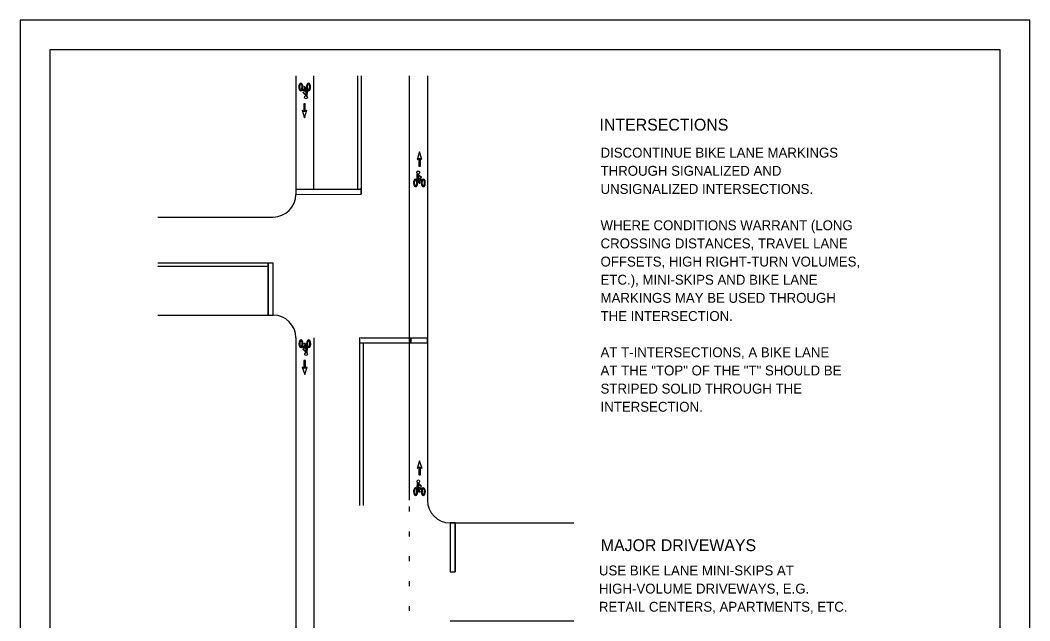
# Model space of a CAD drawing. Extents: x 0 to 8.5, y 0 to 11.
# Drawn here: x 0 to 8.5, y 5.94 to 11 of the extents above; entities that cross this region are included whole.
import ezdxf

# ---------------------------------------------------------------- set-up
doc = ezdxf.new("R2010")
doc.units = 0
for name, color, linetype in [('Level 2', 7, 'Continuous'), ('Level 60', 7, 'Continuous'), ('MARK BICYCLE SYMBOL CELL', 7, 'Continuous'), ('MARK STRAIGHT ARROW CELL', 7, 'Continuous'), ('SHEET TRIM BORDER', 7, 'Continuous')]:
    doc.layers.add(name, color=color, linetype=linetype)

msp = doc.modelspace()

# ---------------------------------------------------------------- linework, layer by layer
at = {"layer": 'Level 2'}
for p, q in [((3.2752, 6.9066), (3.2752, 6.8646)), ((3.2752, 6.697), (3.2752, 6.6551)), ((3.2752, 6.4877), (3.2752, 6.4458)), ((3.2752, 6.2783), (3.2752, 6.2364)), ((3.2752, 6.0687), (3.2752, 6.0268))]:
    msp.add_line(p, q, dxfattribs=at)
at = {"layer": 'Level 60'}
msp.add_lwpolyline([(8.2497, 10.7495), (0.25, 10.7495), (0.25, 0.25), (8.2497, 0.25)], close=True, dxfattribs=at)
at = {"layer": 'MARK BICYCLE SYMBOL CELL'}
for p, q in [((2.3207, 10.5305), (2.3207, 9.5338)), ((2.471, 9.5767), (2.471, 10.5314)), ((2.841, 10.5314), (2.841, 9.5774)), ((2.8702, 10.5314), (2.8702, 9.5358)), ((3.2752, 10.5314), (3.2752, 6.961)), ((3.4277, 10.5305), (3.4277, 6.96)), ((2.3456, 10.4373), (2.3456, 10.4373)), ((2.3456, 10.4373), (2.3456, 10.4373)), ((2.3521, 10.4373), (2.3521, 10.4373)), ((2.3521, 10.4373), (2.3521, 10.4373)), ((2.3737, 10.4373), (2.3737, 10.4373)), ((2.3737, 10.4373), (2.3737, 10.4373)), ((2.3801, 10.4373), (2.3801, 10.4373)), ((2.3801, 10.4373), (2.3801, 10.4373)), ((2.4104, 10.4373), (2.4104, 10.4373)), ((2.4104, 10.4373), (2.4104, 10.4373)), ((2.4168, 10.4373), (2.4168, 10.4373)), ((2.4168, 10.4373), (2.4168, 10.4373)), ((2.4384, 10.4373), (2.4384, 10.4373)), ((2.4384, 10.4373), (2.4384, 10.4373)), ((2.4449, 10.4373), (2.4449, 10.4373)), ((2.4449, 10.4373), (2.4449, 10.4373)), ((3.3114, 9.6304), (3.3114, 9.6304)), ((3.3114, 9.6304), (3.3114, 9.6304)), ((3.3179, 9.6304), (3.3179, 9.6304)), ((3.3179, 9.6304), (3.3179, 9.6304)), ((3.3395, 9.6304), (3.3395, 9.6304)), ((3.3395, 9.6304), (3.3395, 9.6304)), ((3.3459, 9.6304), (3.3459, 9.6304)), ((3.3459, 9.6304), (3.3459, 9.6304)), ((3.3762, 9.6304), (3.3762, 9.6304)), ((3.3762, 9.6304), (3.3762, 9.6304)), ((3.3826, 9.6304), (3.3826, 9.6304)), ((3.3826, 9.6304), (3.3826, 9.6304)), ((3.4042, 9.6305), (3.4042, 9.6305)), ((3.4042, 9.6305), (3.4042, 9.6305)), ((3.4107, 9.6305), (3.4107, 9.6305)), ((3.4107, 9.6305), (3.4107, 9.6305)), ((2.3206, 9.5755), (2.8702, 9.5765)), ((2.4851, 9.5758), (2.3207, 9.5755)), ((2.3207, 9.5338), (2.8702, 9.5348)), ((2.3207, 9.5338), (2.8706, 9.5348)), ((2.8706, 9.5348), (2.8702, 9.5765)), ((1.1599, 9.3421), (2.129, 9.3421)), ((2.1292, 8.9545), (1.1599, 8.9545)), ((2.0875, 8.9254), (1.1599, 8.9254)), ((2.0874, 8.518), (2.0875, 8.9546)), ((2.0875, 8.9295), (2.0874, 8.518)), ((2.1292, 8.9545), (2.0875, 8.9545)), ((2.0875, 8.9545), (2.0875, 8.9295)), ((2.129, 8.518), (2.1292, 8.9545)), ((2.129, 8.518), (2.1292, 8.9545)), ((1.1599, 8.518), (2.129, 8.518)), ((2.0874, 8.518), (2.129, 8.518)), ((2.3207, 8.3264), (2.3207, 4.5404)), ((2.3468, 8.2761), (2.3468, 8.2761)), ((2.3468, 8.2761), (2.3468, 8.2761)), ((2.3533, 8.2761), (2.3533, 8.2761)), ((2.3533, 8.2761), (2.3533, 8.2761)), ((2.3749, 8.2761), (2.3749, 8.2761)), ((2.3749, 8.2761), (2.3749, 8.2761)), ((2.3813, 8.2761), (2.3813, 8.2761)), ((2.3813, 8.2761), (2.3813, 8.2761)), ((2.4116, 8.2761), (2.4116, 8.2761)), ((2.4116, 8.2761), (2.4116, 8.2761)), ((2.418, 8.2761), (2.418, 8.2761)), ((2.418, 8.2761), (2.418, 8.2761)), ((2.4396, 8.2761), (2.4396, 8.2761)), ((2.4396, 8.2761), (2.4396, 8.2761)), ((2.4461, 8.2761), (2.4461, 8.2761)), ((2.4461, 8.2761), (2.4461, 8.2761)), ((2.471, 8.3259), (2.471, 4.5414)), ((2.8577, 8.3259), (2.8577, 6.9154)), ((3.2893, 8.3245), (2.8577, 8.3259)), ((2.8577, 8.3259), (2.8577, 8.2832)), ((2.8718, 8.325), (3.4277, 8.3244)), ((2.8718, 8.2833), (3.4277, 8.2827)), ((2.8868, 8.2842), (2.8868, 6.9154)), ((3.2893, 8.2829), (3.2893, 8.3245)), ((3.4277, 8.3244), (3.2893, 8.3245)), ((3.2893, 8.3245), (3.2893, 8.2829)), ((3.2893, 8.2829), (3.4277, 8.2827)), ((3.4277, 8.2827), (3.4277, 8.3244)), ((3.3118, 7.0307), (3.3118, 7.0307)), ((3.3118, 7.0307), (3.3118, 7.0307)), ((3.3182, 7.0307), (3.3182, 7.0307)), ((3.3182, 7.0307), (3.3182, 7.0307)), ((3.3398, 7.0307), (3.3398, 7.0307)), ((3.3398, 7.0307), (3.3398, 7.0307)), ((3.3463, 7.0307), (3.3463, 7.0307)), ((3.3463, 7.0307), (3.3463, 7.0307)), ((3.3765, 7.0307), (3.3765, 7.0307)), ((3.3765, 7.0307), (3.3765, 7.0307)), ((3.383, 7.0307), (3.383, 7.0307)), ((3.383, 7.0307), (3.383, 7.0307)), ((3.4046, 7.0308), (3.4046, 7.0308)), ((3.4046, 7.0308), (3.4046, 7.0308)), ((3.4111, 7.0308), (3.4111, 7.0308)), ((3.4111, 7.0308), (3.4111, 7.0308)), ((3.6193, 6.7684), (4.6616, 6.7684)), ((3.6193, 6.7684), (3.6193, 6.3563)), ((3.6193, 6.7684), (3.6193, 6.3563)), ((3.661, 6.7684), (3.6193, 6.7684)), ((3.661, 6.7684), (3.661, 6.3564)), ((3.661, 6.3564), (3.661, 6.7684)), ((3.6193, 6.3563), (3.661, 6.3564)), ((3.6193, 6.3563), (3.661, 6.3564)), ((3.6193, 5.9442), (4.6616, 5.9442))]:
    msp.add_line(p, q, dxfattribs=at)
for points in [[(2.3207, 9.5755), (2.3207, 9.5755), (2.3207, 9.5338)], [(2.8702, 9.5765), (2.8593, 9.5765), (2.4851, 9.5758)], [(2.0874, 8.518), (2.0874, 8.518)], [(2.8577, 8.2832), (2.8968, 8.2833), (3.2893, 8.2829)]]:
    msp.add_lwpolyline(points, dxfattribs=at)
for centre, start, end in [((2.129, 9.5338), 270, 0), ((2.129, 8.3264), 0, 90), ((3.6193, 6.96), 180, 270)]:
    msp.add_arc(centre, 0.1917, start, end, dxfattribs=at)
for centre, major_axis, ratio, start_param, end_param in [((2.3629, 10.4373), (0, 0.0319), 0.540563, 4.712155, 7.853747), ((2.3629, 10.4373), (0, 0.0267), 0.40429, 4.712241, 7.853833), ((2.4276, 10.4373), (0, 0.0319), 0.540563, 4.712155, 7.853747), ((2.4276, 10.4373), (0, 0.0267), 0.40429, 4.712241, 7.853833), ((2.3629, 10.4373), (0, 0.0319), 0.540563, 1.570562, 4.712155), ((2.3629, 10.4373), (0, 0.0267), 0.40429, 1.570648, 4.712241), ((2.4276, 10.4373), (0, 0.0319), 0.540563, 1.570562, 4.712155), ((2.4276, 10.4373), (0, 0.0267), 0.40429, 1.570648, 4.712241), ((3.3287, 9.6304), (0, -0.0319), 0.540563, 1.570562, 4.712155), ((3.3287, 9.6304), (0, -0.0319), 0.540563, 4.712155, 7.853747), ((3.3287, 9.6304), (0, -0.0267), 0.40429, 1.570648, 4.712241), ((3.3287, 9.6304), (0, -0.0267), 0.40429, 4.712241, 7.853833), ((3.3934, 9.6304), (0, -0.0319), 0.540563, 1.570562, 4.712155), ((3.3934, 9.6304), (0, -0.0319), 0.540563, 4.712155, 7.853747), ((3.3934, 9.6304), (0, -0.0267), 0.40429, 1.570648, 4.712241), ((3.3934, 9.6304), (0, -0.0267), 0.40429, 4.712241, 7.853833), ((2.3641, 8.2761), (0, 0.0319), 0.540563, 4.712155, 7.853747), ((2.3641, 8.2761), (0, 0.0319), 0.540563, 1.570562, 4.712155), ((2.3641, 8.2761), (0, 0.0267), 0.40429, 4.712241, 7.853833), ((2.3641, 8.2761), (0, 0.0267), 0.40429, 1.570648, 4.712241), ((2.4288, 8.2761), (0, 0.0319), 0.540563, 4.712155, 7.853747), ((2.4288, 8.2761), (0, 0.0319), 0.540563, 1.570562, 4.712155), ((2.4288, 8.2761), (0, 0.0267), 0.40429, 4.712241, 7.853833), ((2.4288, 8.2761), (0, 0.0267), 0.40429, 1.570648, 4.712241), ((3.329, 7.0307), (0, -0.0319), 0.540563, 1.570562, 4.712155), ((3.329, 7.0307), (0, -0.0267), 0.40429, 1.570648, 4.712241), ((3.3938, 7.0308), (0, -0.0319), 0.540563, 1.570562, 4.712155), ((3.3938, 7.0308), (0, -0.0267), 0.40429, 1.570648, 4.712241), ((3.329, 7.0307), (0, -0.0319), 0.540563, 4.712155, 7.853747), ((3.329, 7.0307), (0, -0.0267), 0.40429, 4.712241, 7.853833), ((3.3938, 7.0308), (0, -0.0319), 0.540563, 4.712155, 7.853747), ((3.3938, 7.0308), (0, -0.0267), 0.40429, 4.712241, 7.853833)]:
    msp.add_ellipse(centre, major_axis=major_axis, ratio=ratio, start_param=start_param, end_param=end_param, dxfattribs=at)
at = {"layer": 'MARK STRAIGHT ARROW CELL'}
for p, q in [((2.3811, 10.3879), (2.3811, 10.3945)), ((2.3811, 10.3945), (2.4054, 10.3726)), ((2.4047, 10.3664), (2.3811, 10.3879)), ((2.3824, 10.4043), (2.387, 10.4218)), ((2.4072, 10.3958), (2.3824, 10.4043)), ((2.387, 10.4218), (2.3932, 10.4208)), ((2.3932, 10.4208), (2.3896, 10.4073)), ((2.3896, 10.4073), (2.4086, 10.4008)), ((2.3909, 10.4415), (2.397, 10.4426)), ((2.4086, 10.4008), (2.3911, 10.4409)), ((2.397, 10.4426), (2.4156, 10.4)), ((2.4054, 10.3726), (2.4072, 10.3958)), ((2.4156, 10.4), (2.4131, 10.3644)), ((2.4449, 10.4373), (2.4384, 10.4373)), ((2.3908, 10.3531), (2.3949, 10.3531)), ((2.4131, 10.3644), (2.4047, 10.3664)), ((2.4166, 10.3531), (2.4207, 10.3531)), ((3.3397, 9.7146), (3.3356, 9.7146)), ((3.3407, 9.6677), (3.3433, 9.7033)), ((3.3433, 9.7033), (3.3516, 9.7013)), ((3.3509, 9.6951), (3.3492, 9.6719)), ((3.3752, 9.6732), (3.3509, 9.6951)), ((3.3516, 9.7013), (3.3752, 9.6798)), ((3.3655, 9.7146), (3.3614, 9.7146)), ((3.3114, 9.6304), (3.3179, 9.6304)), ((3.3593, 9.6251), (3.3407, 9.6677)), ((3.3667, 9.6604), (3.3477, 9.6669)), ((3.3477, 9.6669), (3.3652, 9.6268)), ((3.3492, 9.6719), (3.3739, 9.6634)), ((3.3654, 9.6262), (3.3593, 9.6251)), ((3.3631, 9.6469), (3.3667, 9.6604)), ((3.3693, 9.6459), (3.3631, 9.6469)), ((3.3739, 9.6634), (3.3693, 9.6459)), ((3.3752, 9.6798), (3.3752, 9.6732)), ((2.3836, 8.2431), (2.3882, 8.2607)), ((2.3882, 8.2607), (2.3944, 8.2596)), ((2.3944, 8.2596), (2.3908, 8.2461)), ((2.3908, 8.2461), (2.4098, 8.2397)), ((2.3921, 8.2803), (2.3982, 8.2815)), ((2.4098, 8.2397), (2.3923, 8.2798)), ((2.3982, 8.2815), (2.4168, 8.2389)), ((2.4461, 8.2761), (2.4396, 8.2761)), ((2.3823, 8.2268), (2.3823, 8.2333)), ((2.3823, 8.2333), (2.4066, 8.2114)), ((2.4059, 8.2053), (2.3823, 8.2268)), ((2.4084, 8.2347), (2.3836, 8.2431)), ((2.392, 8.192), (2.3961, 8.192)), ((2.4142, 8.2033), (2.4059, 8.2053)), ((2.4066, 8.2114), (2.4084, 8.2347)), ((2.4168, 8.2389), (2.4142, 8.2033)), ((2.4178, 8.192), (2.4219, 8.192)), ((3.3401, 7.1149), (3.336, 7.1149)), ((3.341, 7.068), (3.3436, 7.1036)), ((3.3597, 7.0254), (3.341, 7.068)), ((3.3436, 7.1036), (3.3519, 7.1016)), ((3.3671, 7.0608), (3.348, 7.0672)), ((3.348, 7.0672), (3.3656, 7.0271)), ((3.3512, 7.0954), (3.3495, 7.0722)), ((3.3495, 7.0722), (3.3743, 7.0638)), ((3.3756, 7.0735), (3.3512, 7.0954)), ((3.3519, 7.1016), (3.3756, 7.0801)), ((3.3658, 7.1149), (3.3618, 7.1149)), ((3.3635, 7.0472), (3.3671, 7.0608)), ((3.3743, 7.0638), (3.3696, 7.0462)), ((3.3756, 7.0801), (3.3756, 7.0735)), ((3.3118, 7.0307), (3.3182, 7.0307)), ((3.3658, 7.0265), (3.3597, 7.0254)), ((3.3696, 7.0462), (3.3635, 7.0472))]:
    msp.add_line(p, q, dxfattribs=at)
for points in [[(2.3456, 10.4373), (2.3521, 10.4373)], [(2.3521, 10.4373), (2.3456, 10.4373)], [(2.3737, 10.4373), (2.3801, 10.4373)], [(2.3801, 10.4373), (2.3737, 10.4373)], [(2.4104, 10.4373), (2.4168, 10.4373)], [(2.4168, 10.4373), (2.4104, 10.4373)], [(2.4384, 10.4373), (2.4449, 10.4373)], [(2.4001, 10.2285), (2.4001, 10.2955), (2.3876, 10.2955), (2.3875, 10.2285), (2.3739, 10.2411)], [(2.3739, 10.2411), (2.3938, 10.1772), (2.4137, 10.241), (2.4001, 10.2285)], [(3.3824, 9.8266), (3.3625, 9.8905), (3.3426, 9.8267), (3.3562, 9.8392)], [(3.3562, 9.8392), (3.3562, 9.7722), (3.3687, 9.7722), (3.3688, 9.8392), (3.3824, 9.8266)], [(3.3179, 9.6304), (3.3114, 9.6304)], [(3.3459, 9.6304), (3.3395, 9.6304)], [(3.3395, 9.6304), (3.3459, 9.6304)], [(3.3826, 9.6304), (3.3762, 9.6304)], [(3.3762, 9.6304), (3.3826, 9.6304)], [(3.4107, 9.6305), (3.4042, 9.6305)], [(3.4042, 9.6305), (3.4107, 9.6305)], [(2.3468, 8.2761), (2.3533, 8.2761)], [(2.3533, 8.2761), (2.3468, 8.2761)], [(2.3749, 8.2761), (2.3813, 8.2761)], [(2.3813, 8.2761), (2.3749, 8.2761)], [(2.4116, 8.2761), (2.418, 8.2761)], [(2.418, 8.2761), (2.4116, 8.2761)], [(2.4396, 8.2761), (2.4461, 8.2761)], [(2.4013, 8.0673), (2.4013, 8.1344), (2.3888, 8.1344), (2.3887, 8.0673), (2.3751, 8.0799)], [(2.3751, 8.0799), (2.395, 8.0161), (2.4149, 8.0799), (2.4013, 8.0673)], [(3.3827, 7.2269), (3.3629, 7.2908), (3.343, 7.227), (3.3566, 7.2395)], [(3.3566, 7.2395), (3.3565, 7.1725), (3.3691, 7.1725), (3.3691, 7.2395), (3.3827, 7.2269)], [(3.3182, 7.0307), (3.3118, 7.0307)], [(3.3463, 7.0307), (3.3398, 7.0307)], [(3.3398, 7.0307), (3.3463, 7.0307)], [(3.383, 7.0307), (3.3765, 7.0307)], [(3.3765, 7.0307), (3.383, 7.0307)], [(3.4111, 7.0308), (3.4046, 7.0308)], [(3.4046, 7.0308), (3.4111, 7.0308)]]:
    msp.add_lwpolyline(points, dxfattribs=at)
for centre, major_axis, ratio, start_param, end_param in [((2.3629, 10.4373), (0, 0.0319), 0.540563, 4.712155, 7.853747), ((2.3629, 10.4373), (0, 0.0267), 0.40429, 4.712241, 7.853833), ((2.4276, 10.4373), (0, 0.0319), 0.540563, 4.712155, 7.853747), ((2.4276, 10.4373), (0, 0.0267), 0.40429, 4.712241, 7.853833), ((2.3629, 10.4373), (0, 0.0319), 0.540563, 1.570562, 4.712155), ((2.3629, 10.4373), (0, 0.0267), 0.40429, 1.570648, 4.712241), ((2.4276, 10.4373), (0, 0.0319), 0.540563, 1.570562, 4.712155), ((2.4276, 10.4373), (0, 0.0267), 0.40429, 1.570648, 4.712241), ((2.4057, 10.3531), (0.0149, 0), 0.806272, 3.1423, 6.283893), ((2.4057, 10.3531), (-0.0109, 0), 0.806272, 3.1423, 6.283893), ((3.3506, 9.7146), (-0.0149, 0), 0.806272, 3.1423, 6.283893), ((3.3506, 9.7146), (0.0109, 0), 0.806272, 3.1423, 6.283893), ((3.3287, 9.6304), (0, -0.0319), 0.540563, 1.570562, 4.712155), ((3.3287, 9.6304), (0, -0.0319), 0.540563, 4.712155, 7.853747), ((3.3287, 9.6304), (0, -0.0267), 0.40429, 1.570648, 4.712241), ((3.3287, 9.6304), (0, -0.0267), 0.40429, 4.712241, 7.853833), ((3.3934, 9.6304), (0, -0.0319), 0.540563, 1.570562, 4.712155), ((3.3934, 9.6304), (0, -0.0319), 0.540563, 4.712155, 7.853747), ((3.3934, 9.6304), (0, -0.0267), 0.40429, 1.570648, 4.712241), ((3.3934, 9.6304), (0, -0.0267), 0.40429, 4.712241, 7.853833), ((2.3641, 8.2761), (0, 0.0319), 0.540563, 4.712155, 7.853747), ((2.3641, 8.2761), (0, 0.0319), 0.540563, 1.570562, 4.712155), ((2.3641, 8.2761), (0, 0.0267), 0.40429, 4.712241, 7.853833), ((2.3641, 8.2761), (0, 0.0267), 0.40429, 1.570648, 4.712241), ((2.4288, 8.2761), (0, 0.0319), 0.540563, 4.712155, 7.853747), ((2.4288, 8.2761), (0, 0.0319), 0.540563, 1.570562, 4.712155), ((2.4288, 8.2761), (0, 0.0267), 0.40429, 4.712241, 7.853833), ((2.4288, 8.2761), (0, 0.0267), 0.40429, 1.570648, 4.712241), ((2.4069, 8.192), (0.0149, 0), 0.806272, 3.1423, 6.283893), ((2.4069, 8.192), (-0.0109, 0), 0.806272, 3.1423, 6.283893), ((3.329, 7.0307), (0, -0.0319), 0.540563, 1.570562, 4.712155), ((3.329, 7.0307), (0, -0.0267), 0.40429, 1.570648, 4.712241), ((3.3509, 7.1149), (-0.0149, 0), 0.806272, 3.1423, 6.283893), ((3.3509, 7.1149), (0.0109, 0), 0.806272, 3.1423, 6.283893), ((3.3938, 7.0308), (0, -0.0319), 0.540563, 1.570562, 4.712155), ((3.3938, 7.0308), (0, -0.0267), 0.40429, 1.570648, 4.712241), ((3.329, 7.0307), (0, -0.0319), 0.540563, 4.712155, 7.853747), ((3.329, 7.0307), (0, -0.0267), 0.40429, 4.712241, 7.853833), ((3.3938, 7.0308), (0, -0.0319), 0.540563, 4.712155, 7.853747), ((3.3938, 7.0308), (0, -0.0267), 0.40429, 4.712241, 7.853833)]:
    msp.add_ellipse(centre, major_axis=major_axis, ratio=ratio, start_param=start_param, end_param=end_param, dxfattribs=at)
at = {"layer": 'SHEET TRIM BORDER'}
msp.add_lwpolyline([(8.4996, 10.9995), (0, 10.9995), (0, 0), (8.4996, 0)], close=True, dxfattribs=at)

# ---------------------------------------------------------------- texts
at = {"layer": 'MARK BICYCLE SYMBOL CELL'}
for s, height, p in [('INTERSECTIONS', 0.099996, (4.8771, 10.0703)), ('DISCONTINUE BIKE LANE MARKINGS', 0.08333, (4.8858, 9.8429)), ('THROUGH SIGNALIZED AND', 0.08333, (4.8858, 9.6901)), ('UNSIGNALIZED INTERSECTIONS.', 0.08333, (4.8858, 9.5373)), ('WHERE CONDITIONS WARRANT (LONG', 0.08333, (4.8858, 9.2318)), ('CROSSING DISTANCES, TRAVEL LANE', 0.08333, (4.8858, 9.079)), ('OFFSETS, HIGH RIGHT-TURN VOLUMES,', 0.08333, (4.8858, 8.9262)), ('ETC.), MINI-SKIPS AND BIKE LANE', 0.08333, (4.8858, 8.7735)), ('MARKINGS MAY BE USED THROUGH', 0.08333, (4.8858, 8.6207)), ('THE INTERSECTION.', 0.08333, (4.8858, 8.4679)), ('AT T-INTERSECTIONS, A BIKE LANE', 0.08333, (4.8858, 8.1624)), ('AT THE "TOP" OF THE "T" SHOULD BE', 0.08333, (4.8858, 8.0096)), ('STRIPED SOLID THROUGH THE', 0.08333, (4.8858, 7.8568)), ('INTERSECTION.', 0.08333, (4.8858, 7.7041)), ('MAJOR DRIVEWAYS', 0.099996, (4.888, 6.5306)), ('USE BIKE LANE MINI-SKIPS AT', 0.08333, (4.8722, 6.3263)), ('HIGH-VOLUME DRIVEWAYS, E.G.', 0.08333, (4.8722, 6.1735)), ('RETAIL CENTERS, APARTMENTS, ETC.', 0.08333, (4.8722, 6.0207))]:
    msp.add_text(s, height=height, dxfattribs=at).set_placement(p)

doc.saveas('drawing.dxf')
